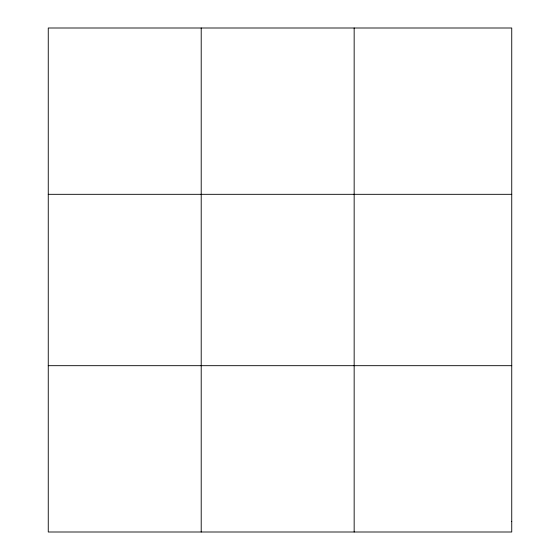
<?xml version="1.0" encoding="UTF-8"?>
<svg xmlns="http://www.w3.org/2000/svg" width="560" height="560" viewBox="0 0 560 560"><rect width="100%" height="100%" fill="white"/><g stroke="black" fill="none" stroke-linecap="round" stroke-linejoin="round"><path stroke-width="0.84" d="M201.208 28L201.208 532M354.158 28L354.158 532M48.258 194.32L511.742 194.32M48.258 365.68L511.742 365.68M511.742 521.605L511.742 532L48.258 532L48.258 28L511.742 28L511.742 521.605"/></g></svg>
